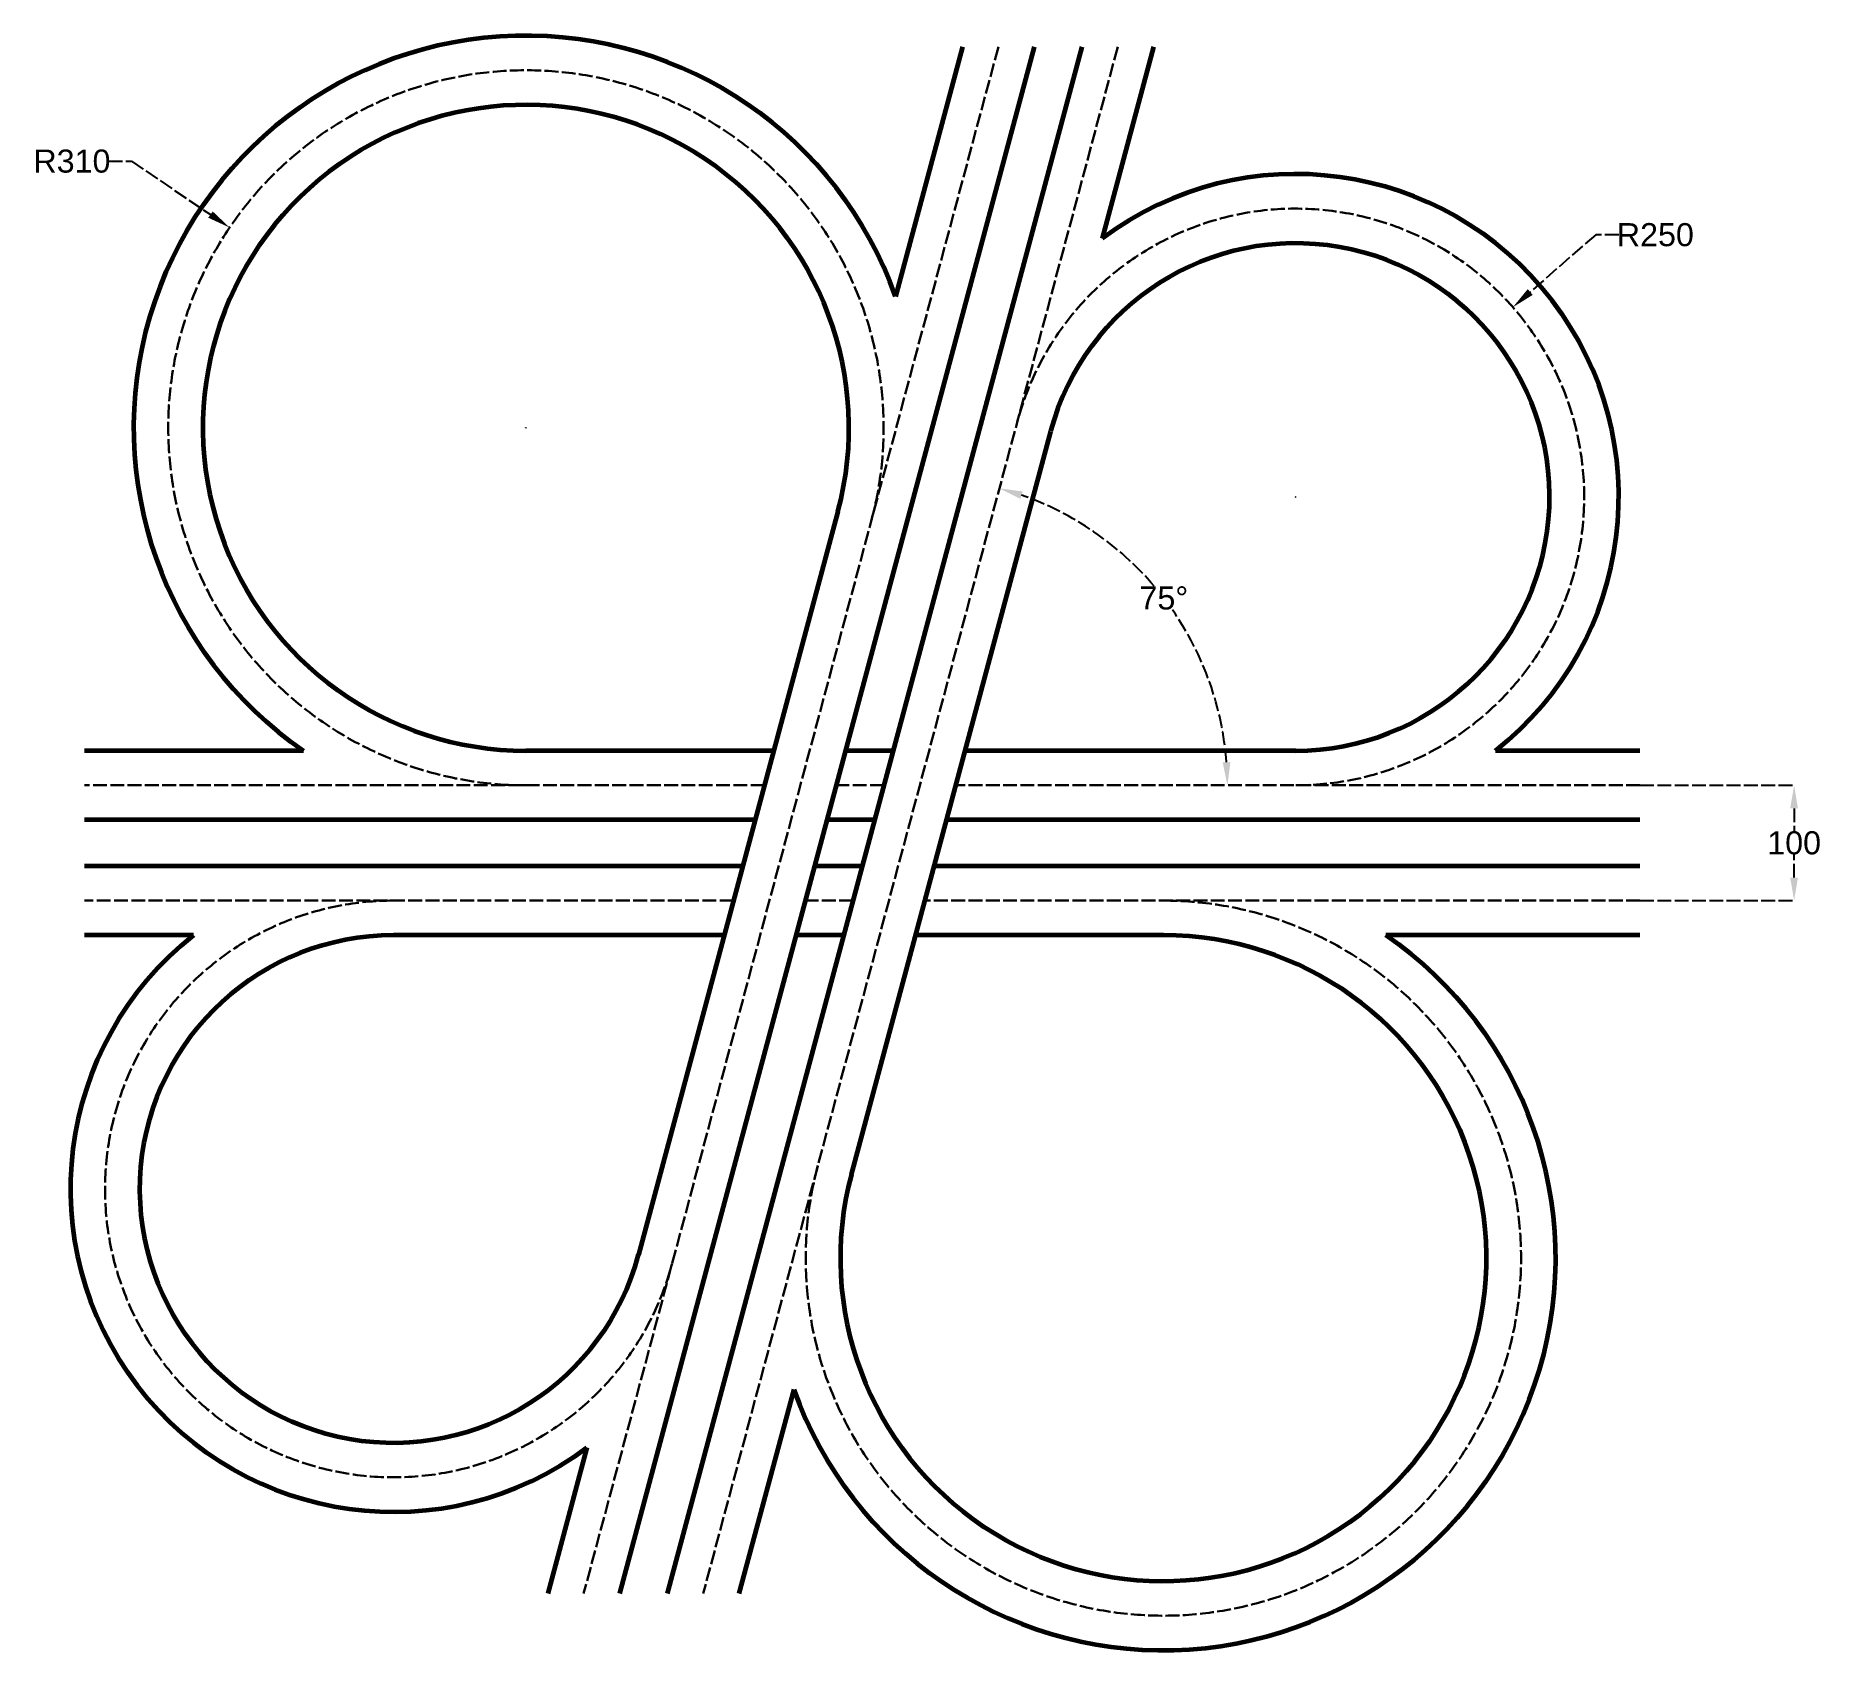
# Model space of a CAD drawing. Header units: inches. Extents: x -72741 to -71194, y 23094 to 24494.
import ezdxf

# ---------------------------------------------------------------- set-up
doc = ezdxf.new("R2010")
doc.units = ezdxf.units.IN
doc.header["$MEASUREMENT"] = 0
doc.linetypes.add('ACAD_ISO02W100', pattern=[15, 12, -3])
doc.layers.add('Layer1', color=8, linetype='ACAD_ISO02W100', lineweight=30, plot=False)
doc.layers.add('Layer2', color=170, linetype='Continuous', lineweight=60)
doc.layers.add('Layer3', color=50, linetype='ACAD_ISO02W100')
doc.styles.get("Standard").update_dxf_attribs({"font": 'arial.ttf'})
doc.dimstyles.get("Standard").update_dxf_attribs({"dimtxt": 20, "dimasz": 20, "dimexe": 0.18, "dimexo": 0.0625, "dimgap": 0.09, "dimtad": 0, "dimtih": 1, "dimtoh": 1, "dimdec": 0, "dimzin": 0, "dimdsep": 46, "dimtxsty": 'Standard', "dimcen": 0.09, "dimadec": 0, "dimazin": 0, "dimtfac": 1, "dimtdec": 0, "dimtofl": 0, "dimtmove": 0, "dimatfit": 3, "dimfxl": 1, "dimtolj": 1, "dimtzin": 0, "dimarcsym": 0})

# ---------------------------------------------------------------- blocks, each defined once
blk = doc.blocks.new('*D4')
at = {"layer": 'Defpoints', "color": 0, "transparency": 16777216}
for p in [(-71350, 23843.8), (-71350, 23743.8), (-71216.4, 23743.8)]:
    blk.add_point(p, dxfattribs=at)
at = {"layer": 'Layer3', "color": 0, "lineweight": -2, "transparency": 16777216}
for p, q in [((-71349.9, 23843.8), (-71216.3, 23843.8)), ((-71216.4, 23823.8), (-71216.4, 23804.1)), ((-71216.4, 23763.8), (-71216.4, 23783.5)), ((-71349.9, 23743.8), (-71216.3, 23743.8))]:
    blk.add_line(p, q, dxfattribs=at)
at = {"layer": 'Layer3', "color": 0, "transparency": 16777216}
for points in [[(-71219.8, 23823.8), (-71213.1, 23823.8), (-71216.4, 23843.8)], [(-71219.8, 23763.8), (-71213.1, 23763.8), (-71216.4, 23743.8)]]:
    blk.add_solid(points, dxfattribs=at)
at = {"layer": 'Layer3', "color": 0, "transparency": 16777216, "insert": (-71216.4, 23793.8), "char_height": 20, "attachment_point": 5}
blk.add_mtext('\\A1;100', dxfattribs=at)
blk = doc.blocks.new('*D5')
at = {"layer": 'Defpoints', "color": 0, "transparency": 16777216}
for p in [(-71802.6, 24484.2), (-71732.6, 23956.5), (-71943.2, 23843.8), (-71350, 23843.8), (-72162, 23142.9)]:
    blk.add_point(p, dxfattribs=at)
at = {"layer": 'Layer3', "color": 0, "lineweight": -2, "transparency": 16777216}
for start, end in [(40.334, 70.7014), (4.2986, 34.7698)]:
    blk.add_arc((-71974.2, 23843.8), 266.6, start, end, dxfattribs=at)
at = {"layer": 'Layer3', "color": 0, "transparency": 16777216}
for points in [[(-71887.1, 24092.2), (-71885.1, 24098.6), (-71905.2, 24101.3)], [(-71705, 23863.9), (-71711.7, 23863.6), (-71707.6, 23843.8)]]:
    blk.add_solid(points, dxfattribs=at)
at = {"layer": 'Layer3', "color": 0, "transparency": 16777216, "insert": (-71762.7, 24006.1), "char_height": 20, "attachment_point": 5}
blk.add_mtext('\\A1;75°', dxfattribs=at)
blk = doc.blocks.new('*D6')
at = {"layer": 'Defpoints', "color": 0, "transparency": 16777216}
for p in [(-71460.2, 24258.3), (-71648.4, 24093.8)]:
    blk.add_point(p, dxfattribs=at)
at = {"layer": 'Layer3', "color": 0, "lineweight": -2, "transparency": 16777216}
for p, q in [((-71388.4, 24321.1), (-71445.2, 24271.5)), ((-71368.4, 24321.1), (-71388.4, 24321.1)), ((-71648.5, 24093.8), (-71648.3, 24093.8)), ((-71648.4, 24093.7), (-71648.4, 24093.9))]:
    blk.add_line(p, q, dxfattribs=at)
at = {"layer": 'Layer3', "color": 0, "transparency": 16777216}
blk.add_solid([(-71447.3, 24274), (-71443, 24269), (-71460.2, 24258.3)], dxfattribs=at)
at = {"layer": 'Layer3', "color": 0, "transparency": 16777216, "insert": (-71336.7, 24321.1), "char_height": 20, "attachment_point": 5}
blk.add_mtext('\\A1;R250', dxfattribs=at)
blk = doc.blocks.new('*D7')
at = {"layer": 'Defpoints', "color": 0, "transparency": 16777216}
for p in [(-72572.4, 24327.4), (-72315.6, 24153.8)]:
    blk.add_point(p, dxfattribs=at)
at = {"layer": 'Layer3', "color": 0, "lineweight": -2, "transparency": 16777216}
for p, q in [((-72677.4, 24384.9), (-72657.4, 24384.9)), ((-72657.4, 24384.9), (-72589, 24338.6)), ((-72315.7, 24153.8), (-72315.5, 24153.8)), ((-72315.6, 24153.7), (-72315.6, 24153.9))]:
    blk.add_line(p, q, dxfattribs=at)
at = {"layer": 'Layer3', "color": 0, "transparency": 16777216}
blk.add_solid([(-72587.1, 24341.4), (-72590.9, 24335.9), (-72572.4, 24327.4)], dxfattribs=at)
at = {"layer": 'Layer3', "color": 0, "transparency": 16777216, "insert": (-72709.1, 24384.9), "char_height": 20, "attachment_point": 5}
blk.add_mtext('\\A1;R310', dxfattribs=at)

msp = doc.modelspace()

# ---------------------------------------------------------------- linework, layer by layer
for p, q in [((-71771.6, 24484.2), (-71816.1, 24318)), ((-71771.6, 24484.2), (-71816.1, 24318)), ((-71860.9, 24150.7), (-72033.6, 23506.2)), ((-71860.9, 24150.7), (-72033.6, 23506.2)), ((-72083.5, 23319.9), (-72131, 23142.9)), ((-72083.5, 23319.9), (-72131, 23142.9))]:
    msp.add_line(p, q)
at = {"layer": 'Layer1'}
for p, q in [((-71906.1, 24484.2), (-72265.6, 23142.9)), ((-71802.6, 24484.2), (-72162, 23142.9)), ((-72108.8, 23843.8), (-72698.2, 23843.8)), ((-72005.3, 23843.8), (-72046.7, 23843.8)), ((-71350, 23843.8), (-71943.2, 23843.8)), ((-72135.6, 23743.8), (-72698.2, 23743.8)), ((-72032.1, 23743.8), (-72073.5, 23743.8)), ((-71350, 23743.8), (-71970, 23743.8))]:
    msp.add_line(p, q, dxfattribs=at)
for centre, radius, start, end in [((-72315.6, 24153.8), 310, 345, 270), ((-71648.4, 24093.8), 250, 270, 165), ((-72430.4, 23493.8), 250, 90, 345), ((-71763.1, 23433.8), 310, 165, 90)]:
    msp.add_arc(centre, radius, start, end, dxfattribs=at)
at = {"layer": 'Layer2'}
for p, q in [((-71875.1, 24484.2), (-72234.5, 23142.9)), ((-71833.7, 24484.2), (-72193.1, 23142.9)), ((-71937.2, 24484.2), (-71995.2, 24267.6)), ((-71771.6, 24484.2), (-71816.1, 24318)), ((-71860.9, 24150.7), (-72033.6, 23506.2)), ((-72045.2, 24081.3), (-72217.9, 23436.8)), ((-72508.5, 23873.8), (-72698.2, 23873.8)), ((-72100.8, 23873.8), (-72315.6, 23873.8)), ((-71997.2, 23873.8), (-72038.7, 23873.8)), ((-71648.4, 23873.8), (-71935.1, 23873.8)), ((-71350, 23873.8), (-71475.2, 23873.8)), ((-72116.8, 23813.8), (-72698.2, 23813.8)), ((-72013.3, 23813.8), (-72054.7, 23813.8)), ((-71350, 23813.8), (-71951.2, 23813.8)), ((-72127.6, 23773.8), (-72698.2, 23773.8)), ((-72024, 23773.8), (-72065.5, 23773.8)), ((-71350, 23773.8), (-71961.9, 23773.8)), ((-72603.6, 23713.8), (-72698.2, 23713.8)), ((-72143.6, 23713.8), (-72430.4, 23713.8)), ((-72040.1, 23713.8), (-72081.5, 23713.8)), ((-71763.1, 23713.8), (-71978, 23713.8)), ((-71350, 23713.8), (-71570.3, 23713.8)), ((-72083.5, 23319.9), (-72131, 23142.9)), ((-72262.7, 23269.5), (-72296.6, 23142.9))]:
    msp.add_line(p, q, dxfattribs=at)
for centre, radius, start, end in [((-72315.6, 24153.8), 340, 19.5603, 235.4397), ((-72315.6, 24153.8), 280, 345, 270), ((-71648.4, 24093.8), 280, 308.2132, 126.7868), ((-71648.4, 24093.8), 220, 270, 165), ((-72430.4, 23493.8), 280, 128.2132, 306.7868), ((-72430.4, 23493.8), 220, 90, 345), ((-71763.1, 23433.8), 340, 199.5603, 55.4397), ((-71763.1, 23433.8), 280, 165, 90)]:
    msp.add_arc(centre, radius, start, end, dxfattribs=at)

# ---------------------------------------------------------------- dimensions: what is measured, and where the dimension line sits
at = {"layer": 'Layer3'}
dim = msp.add_angular_dim_2l(base=(-71732.6, 23956.5), line1=((-71350, 23843.8), (-71943.2, 23843.8)), line2=((-71802.6, 24484.2), (-72162, 23142.9)), dimstyle='Standard', dxfattribs=at)
dim.commit()
dim.dimension.update_dxf_attribs({"geometry": '*D5', "text_midpoint": (-71762.7, 24006.1)})
for center, mpoint, picture, middle in [((-72315.6, 24153.8), (-72572.4, 24327.4), '*D7', (-72709.1, 24384.9)), ((-71648.4, 24093.8), (-71460.2, 24258.3), '*D6', (-71336.7, 24321.1))]:
    dim = msp.add_radius_dim(center=center, mpoint=mpoint, dimstyle='Standard', dxfattribs=at)
    dim.commit()
    dim.dimension.update_dxf_attribs({"geometry": picture, "text_midpoint": middle, "dimtype": 164})
dim = msp.add_linear_dim(base=(-71216.4, 23743.8), p1=(-71350, 23843.8), p2=(-71350, 23743.8), angle=90, dimstyle='Standard', dxfattribs=at)
dim.commit()
dim.dimension.update_dxf_attribs({"geometry": '*D4', "text_midpoint": (-71216.4, 23793.8)})

doc.saveas('drawing.dxf')
